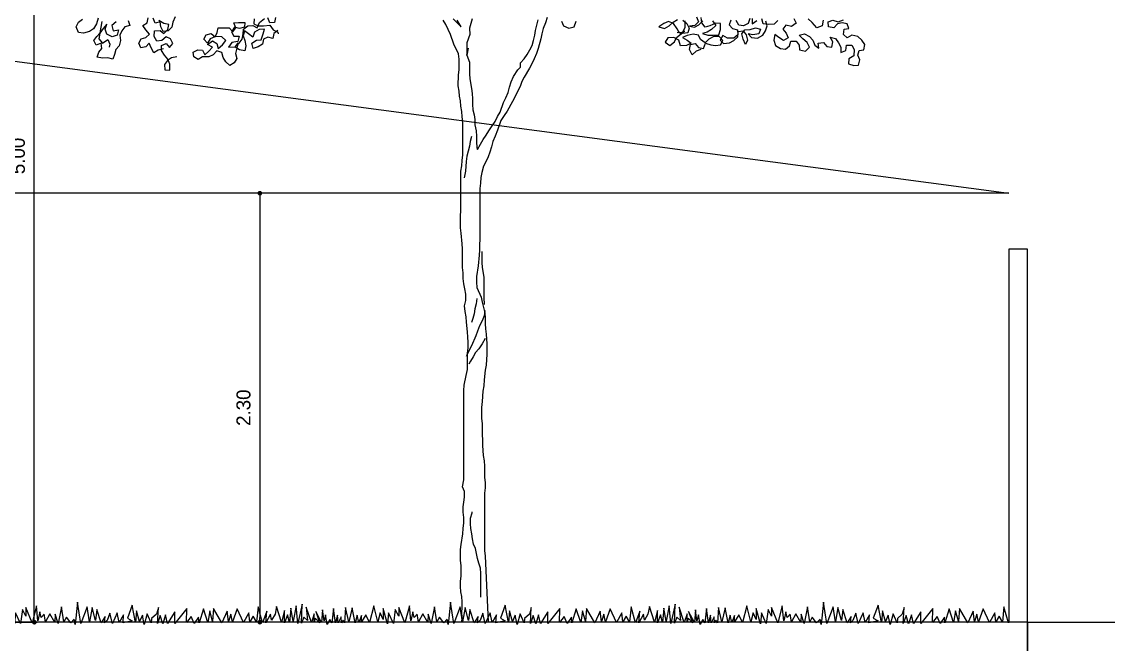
# Model space of a CAD drawing. Header units: millimetres. Extents: x 92.2 to 172.4, y 6.8 to 63.1.
# Drawn here: x 155.12 to 160.94, y 35.64 to 38.97 of the extents above; entities that cross this region are included whole.
import ezdxf

# ---------------------------------------------------------------- set-up
doc = ezdxf.new("R2010")
doc.units = ezdxf.units.MM
for name, color, linetype in [('COTAS', 1, 'Continuous'), ('VEGETAÇÃO', 64, 'Continuous'), ('VERDE', 92, 'Continuous')]:
    doc.layers.add(name, color=color, linetype=linetype)
doc.styles.add('ROMANS', font='C-ACENTO.SHX')
doc.dimstyles.new('Artiun 1-50', dxfattribs={"dimscale": 0.5, "dimtxt": 0.15, "dimasz": 0.05, "dimexe": 0.03, "dimexo": 0.05, "dimgap": 0.1, "dimtad": 1, "dimzin": 4, "dimdsep": 46, "dimtxsty": 'ROMANS', "dimblk": 'DOT', "dimcen": 0.025, "dimclrt": 2, "dimadec": 0, "dimazin": 0, "dimtfac": 1, "dimtix": 1, "dimtmove": 2, "dimatfit": 2, "dimldrblk": 'DOT', "dimfxl": 1, "dimtolj": 1, "dimtzin": 0, "dimarcsym": 0})

# ---------------------------------------------------------------- blocks, each defined once
blk = doc.blocks.new('gramado')
at = {"layer": 'VERDE'}
for points in [[(0, 0), (0.0278, 0.0843), (0.0356, 0.0428), (0.0538, 0.0117), (0.059, 0.0428), (0.0849, -0.0039), (0.0797, 0.0584), (0.1031, -0.0039), (0.1265, 0.0817), (0.1343, 0.0013), (0.1524, 0.0324), (0.1706, 0.0013), (0.1758, 0.0506), (0.2043, -0.0013), (0.2381, 0.0714), (0.264, 0.0013), (0.2718, 0.0428), (0.2848, 0.0039), (0.2926, 0.0584), (0.3211, -0.0039), (0.3653, 0.0739), (0.3705, 0.0053), (0.386, 0.061), (0.3964, -0.0011), (0.4198, 0.0714), (0.4431, -0.0039), (0.4457, 0.0272), (0.4691, -0.0065), (0.4847, 0.0298), (0.5106, -0.0013), (0.508, 0.0739), (0.5729, -0.0065), (0.5729, 0.0558), (0.6119, -0.0065), (0.6223, 0.0402), (0.6378, -0.0091), (0.6508, 0.035), (0.6664, -0.0065), (0.6612, 0.0791), (0.6716, 0.0428), (0.6975, 0.0195), (0.7001, -0.0039), (0.7209, 0.0454), (0.7365, -0.0117), (0.7469, 0.0376), (0.7624, 0.0039), (0.778, 0.061), (0.7832, -0.0013), (0.8014, 0.0921), (0.8273, 0.0221), (0.8014, 0.0065), (0.8507, -0.0039), (0.8481, 0.0402), (0.8715, -0.0013), (0.8818, 0.0506), (0.9078, -0.0065), (0.9208, 0.048), (0.9363, 0.0091), (0.9493, -0.0039), (0.9467, 0.0298), (0.9675, -0.0039), (0.9909, 0.0688), (0.9986, 0.0091), (1.0168, 0.0791), (1.0298, 0.0013), (1.0428, 0.0817), (1.0765, -0.0065), (1.0947, 0.1077), (1.1077, -0.0117), (1.1129, 0.0169), (1.131, -0.0039), (1.1544, 0.0272), (1.1674, 0.0013), (1.1803, 0.0817), (1.1985, -0.0065), (1.2141, 0.0428), (1.2167, -0.0013), (1.2426, 0.0454), (1.266, 0.0013), (1.2738, 0.0428), (1.2894, 0.0247), (1.2972, 0.0558), (1.3075, 0.0065), (1.3153, 0.0869), (1.3387, -0.0039), (1.3724, 0.0791), (1.3724, 0.0324), (1.3906, 0.0688), (1.401, -0.0065), (1.4269, 0.0506), (1.4321, -0.0091), (1.4555, 0.0739), (1.4555, 0.0143), (1.4711, 0.0506), (1.4841, 0.0013), (1.5048, 0.0869), (1.5285, -0.0013), (1.5489, 0.0402), (1.5723, 0.0013), (1.5723, 0.035), (1.5853, -0.0013), (1.5957, 0.0376), (1.6061, -0.0039), (1.6216, 0.0765), (1.6398, 0.0013)], [(1.6398, 0.0013), (1.6581, 0.0793), (1.6624, -0.0035), (1.6709, 0.0114), (1.6793, -0.0035), (1.6815, 0.0283), (1.6963, -0.0035), (1.7006, 0.0368), (1.7112, -0.0035), (1.7218, 0.0729), (1.7303, -0.0035), (1.7409, 0.0135), (1.7558, -0.012), (1.7643, 0.039), (1.7728, 0.0071), (1.7813, 0.0665), (1.7856, -0.0014), (1.8174, 0.0581), (1.7962, -0.0035), (1.8195, 0.022), (1.8259, 0.0008), (1.8259, 0.0453), (1.8408, -0.0014), (1.8684, 0.0814), (1.862, 0.0092), (1.8811, 0.0262), (1.8939, -0.0056), (1.8896, 0.0963), (1.913, -0.0077), (1.9215, 0.0878), (1.9385, 0.005), (1.9512, 0.075), (1.9576, -0.0014), (1.9682, 0.039), (1.9852, -0.0035), (1.9852, 0.0623), (2, 0)]]:
    blk.add_lwpolyline(points, dxfattribs=at)
blk = doc.blocks.new('A$C6B776F95')
for points in [[(1994.9, 2798.7), (2031.9, 2761.6), (2013.4, 2792.5)], [(2035.6, 0), (2037.7, 22.7), (2035.6, 45.3), (2037.7, 68), (2037.7, 94.7), (2035.7, 119.4), (2031.6, 142.1), (2029.6, 166.8), (2029.6, 191.5), (2031.7, 214.2), (2031.7, 263.6), (2029.7, 286.3), (2029.7, 337.7), (2031.8, 360.4), (2040.1, 409.8), (2042.2, 434.5), (2044.2, 461.3), (2044.3, 486), (2042.2, 510.7), (2042.3, 535.4), (2044.3, 558.1), (2048.5, 580.7), (2048.5, 607.5), (2038.2, 628.1), (2044.4, 661), (2044.8, 1075), (2046.9, 1099.7), (2055.2, 1145), (2061.4, 1171.8), (2061.4, 1247.9), (2065.6, 1272.7), (2065.6, 1299.4), (2063.6, 1322.1), (2061.5, 1346.8), (2057.5, 1392.1), (2055.4, 1416.8), (2051.3, 1441.5), (2047.2, 1468.3), (2053.4, 1493), (2053.5, 1521.9), (2049.4, 1546.6), (2045.3, 1569.2), (2041.2, 1593.9), (2041.2, 1620.7), (2039.2, 1645.4), (2039.2, 1731.9), (2037.2, 1754.6), (2033.1, 1804), (2029, 1828.7), (2029.1, 1882.3), (2031.2, 1911.1), (2031.3, 2092.3), (2035.5, 2117), (2037.5, 2141.7), (2039.6, 2168.5), (2039.8, 2320.9), (2037.7, 2343.5), (2035.7, 2368.3), (2031.6, 2393), (2029.6, 2417.7), (2025.5, 2440.4), (2023.4, 2463), (2019.3, 2487.7), (2019.4, 2539.2), (2023.5, 2561.9), (2023.6, 2611.3), (2019.5, 2636), (1998.9, 2681.3), (1982.5, 2726.6), (1961.9, 2772), (1949.6, 2792.6)], [(652.2, 2659.6), (626.8, 2653.3), (607.3, 2641), (594.3, 2663.3), (585.9, 2685.2), (570.7, 2668), (546.3, 2663.4), (537.9, 2685.4), (547.8, 2705.8), (570.4, 2711.4), (587.4, 2727.6), (570.5, 2747.4), (556.5, 2768), (575.9, 2780.3), (580.6, 2803.9)], [(488, 2790), (496.4, 2768.1), (472.7, 2760.8), (459.3, 2742.4), (449.3, 2722), (452.1, 2698.7), (446.4, 2673.3), (431.1, 2656), (424.7, 2633.4), (416.5, 2611.9), (393.9, 2618.3), (368.9, 2616.6), (345.2, 2621.3), (351.6, 2643.8), (366.9, 2661.1), (362.3, 2685.5), (340.4, 2677.1), (329.2, 2698.3), (342.6, 2716.6), (357.9, 2733.9), (363.6, 2759.3), (367.6, 2785.8)], [(348.5, 2802.1), (341.7, 2774.9), (327.9, 2752), (308.4, 2739.7), (281.9, 2731.6), (257.2, 2734.5), (247.4, 2762.1), (257.4, 2782.5), (276.1, 2797.7)], [(3144.6, 2656.8), (3121.9, 2648.6), (3103.4, 2632.1), (3091.1, 2656.9), (3095.2, 2679.5), (3117.9, 2683.6), (3132.3, 2665.1), (3157, 2660.9), (3165.2, 2685.6), (3189.9, 2677.4), (3212.6, 2675.3), (3235.2, 2677.3), (3245.6, 2697.9), (3229.1, 2716.5), (3204.4, 2716.5), (3181.7, 2704.1), (3163.2, 2687.7), (3142.6, 2702.1), (3132.3, 2722.7), (3107.6, 2726.9), (3080.8, 2720.7), (3058.2, 2712.5), (3080.8, 2700.1), (3099.3, 2685.7), (3076.7, 2675.4), (3049.9, 2673.4), (3041.7, 2700.2), (3019, 2712.5), (2990.2, 2710.5), (2977.8, 2689.9), (3000.5, 2675.5), (3021.1, 2691.9), (3031.4, 2712.5), (3068.5, 2741.3), (3045.8, 2731), (3033.5, 2751.6), (3017, 2776.4), (2994.4, 2786.7), (2971.7, 2776.4), (2949.1, 2762), (2975.8, 2753.8), (2996.4, 2766.1), (3015, 2782.6), (3035.6, 2794.9)], [(3060.3, 2792.8), (3078.8, 2776.3), (3089.1, 2755.7), (3082.9, 2733.1), (3060.2, 2731), (3033.5, 2735.2), (3060.2, 2737.2), (3070.6, 2759.9), (3070.6, 2788.7)], [(3124.2, 2807.2), (3132.4, 2784.5), (3115.9, 2768), (3091.2, 2764), (3113.8, 2759.8), (3134.4, 2770.1), (3153, 2788.6)], [(3198.3, 2788.6), (3212.7, 2768), (3194.1, 2749.4), (3173.5, 2737.1), (3150.9, 2730.9), (3175.6, 2722.7), (3200.3, 2722.7), (3227, 2724.7), (3235.3, 2749.4), (3235.3, 2776.2), (3212.7, 2778.3), (3185.9, 2765.9), (3163.2, 2759.8), (3148.8, 2780.4), (3144.7, 2805.1)], [(3371.3, 2800.8), (3363, 2776.1), (3342.4, 2765.8), (3319.8, 2769.9), (3307.4, 2790.5)], [(3282.7, 2792.6), (3274.5, 2770), (3290.9, 2753.5), (3313.6, 2747.3), (3315.6, 2724.6), (3297, 2708.2), (3268.2, 2708.2), (3245.6, 2720.6), (3233.2, 2700), (3249.7, 2683.5), (3276.4, 2687.6), (3297, 2697.9), (3315.6, 2714.3), (3317.7, 2739), (3340.3, 2743.1), (3354.7, 2724.6), (3360.9, 2699.9), (3350.6, 2679.3), (3340.3, 2704), (3334.1, 2728.7), (3348.6, 2747.2), (3373.3, 2749.3), (3398, 2757.5), (3420.6, 2751.3), (3412.4, 2728.6), (3385.6, 2724.6), (3363, 2728.7), (3379.4, 2712.2), (3406.2, 2708.1), (3430.9, 2722.5), (3443.3, 2743), (3451.6, 2765.7), (3445.4, 2788.3)], [(3501, 2790.3), (3484.5, 2773.9), (3455.7, 2771.9), (3433, 2776), (3426.9, 2798.7)], [(3381.6, 2800.8), (3381.5, 2776), (3404.2, 2790.4)], [(3575.1, 2800.6), (3585.4, 2777.9), (3564.8, 2763.5), (3538, 2769.7), (3523.6, 2751.2), (3540.1, 2732.7), (3548.3, 2710), (3527.7, 2697.7), (3505, 2712.1), (3486.5, 2726.5), (3482.4, 2699.8), (3490.6, 2675), (3513.2, 2660.6), (3535.9, 2658.5), (3554.4, 2672.9), (3560.6, 2695.6), (3585.3, 2695.5), (3599.7, 2677), (3601.8, 2654.3), (3628.5, 2648.1), (3647.1, 2666.7), (3636.8, 2689.3), (3616.2, 2705.8), (3599.8, 2722.3), (3624.5, 2728.5), (3647.1, 2716.1), (3663.6, 2699.6), (3671.8, 2676.9), (3690.3, 2662.5), (3688.3, 2685.2), (3713, 2689.2), (3727.4, 2670.7), (3752.1, 2666.6), (3756.3, 2691.3), (3743.9, 2713.9), (3768.6, 2707.7), (3783, 2687.1), (3793.3, 2666.5), (3793.3, 2641.8), (3816, 2652.1), (3820.1, 2676.8), (3844.8, 2676.8), (3855.1, 2656.2), (3853, 2627.3), (3830.3, 2612.9), (3828.3, 2590.3), (3853, 2582), (3875.6, 2584.1), (3881.8, 2608.8), (3871.5, 2629.4), (3877.7, 2652), (3900.4, 2654.1), (3904.5, 2678.8), (3890.1, 2699.4), (3871.6, 2715.9), (3844.8, 2722.1), (3822.2, 2709.7), (3805.7, 2726.2), (3807.8, 2750.9), (3830.5, 2753), (3822.2, 2775.6), (3799.6, 2779.8), (3776.9, 2775.7), (3760.4, 2757.2), (3735.7, 2761.3), (3733.7, 2784), (3756.4, 2792.2), (3781.1, 2783.9), (3805.8, 2794.2)], [(3711.1, 2792.2), (3706.9, 2765.4), (3682.2, 2757.2), (3659.6, 2782), (3641, 2798.5)], [(713.9, 2622.4), (689.6, 2617.9), (670.1, 2605.5), (656.6, 2587.2), (658.3, 2562.1), (681.3, 2560.3), (681.7, 2588.9), (671.5, 2611.9), (656.4, 2630.7), (642.3, 2651.2), (642.4, 2675.2), (664.3, 2683.6), (679.4, 2664.9), (695.7, 2683.9), (684.5, 2705.1), (664, 2715), (644.2, 2698.1), (620.9, 2695.4), (609.6, 2716.6), (610.8, 2742.4), (635.9, 2744.1), (654.2, 2730.6), (672.2, 2748.6), (676.9, 2772.2), (653.2, 2776.9), (630.3, 2790.7)], [(705.6, 2807.8), (695.3, 2782.8), (690.6, 2759.1), (673.6, 2742.9), (650.3, 2740.2), (639.1, 2761.4), (636.3, 2784.7), (613.7, 2779.1), (603.5, 2802.1)], [(432.2, 2785.2), (412.4, 2768.3), (418.6, 2742.9), (443, 2747.4), (437.3, 2722), (413.6, 2714.7), (389.6, 2726.7), (382.3, 2750.4), (388.7, 2773), (372.4, 2754), (356.8, 2732.1), (352.9, 2705.6), (369.8, 2685.8), (394.2, 2702.4), (402.6, 2680.4), (399.7, 2667.7)], [(2497.4, 2788), (2507.7, 2765.3), (2532.4, 2755), (2557.1, 2761.1), (2565.3, 2787.9)], [(2107.6, 2193.2), (2122, 2217.9), (2134.4, 2238.4), (2148.9, 2259), (2161.2, 2279.6), (2175.7, 2302.2), (2190.1, 2322.8), (2200.4, 2345.5), (2212.8, 2366), (2229.3, 2411.3), (2239.6, 2431.9), (2249.9, 2456.6), (2256.1, 2481.3), (2264.4, 2506), (2274.7, 2530.7), (2295.4, 2561.6), (2307.7, 2574), (2307.7, 2594.5), (2324.2, 2613.1), (2338.7, 2633.6), (2351, 2654.2), (2361.4, 2674.8), (2367.6, 2697.5), (2373.8, 2722.2), (2377.9, 2744.8), (2390.3, 2794.2)], [(2083.5, 2798.6), (2071.1, 2755.4), (2073.1, 2726.6), (2058.6, 2687.4), (2058.6, 2629.8), (2064.8, 2662.7), (2058.6, 2629.8), (2070.9, 2596.8), (2070.9, 2543.3), (2072.9, 2520.6), (2081.1, 2475.3), (2083.1, 2452.7), (2085.2, 2427.9), (2085.1, 2401.2), (2087.2, 2376.5), (2093.3, 2353.8), (2095.4, 2331.1), (2095.4, 2306.4), (2101.5, 2279.7), (2103.5, 2254.9), (2103.5, 2228.2), (2105.6, 2201.4), (2107.6, 2193.2)], [(1181.8, 2744.9), (1163.2, 2730.5), (1159.1, 2707.9), (1136.5, 2714.1), (1115.9, 2703.8), (1111.7, 2681.1), (1091.1, 2668.8), (1068.4, 2660.6), (1062.3, 2685.3), (1082.9, 2699.7), (1105.6, 2701.7), (1113.8, 2728.5), (1120, 2751.1), (1095.3, 2749.1), (1074.7, 2736.8), (1066.4, 2714.1), (1045.9, 2728.6), (1027.3, 2743), (1021.1, 2720.3), (1029.4, 2697.7), (1033.5, 2673), (1029.3, 2650.3), (1004.6, 2654.5), (984, 2666.8), (998.5, 2687.4), (986.1, 2638), (992.2, 2615.3), (979.8, 2594.8), (959.2, 2582.4), (940.7, 2598.9), (928.4, 2619.5), (922.2, 2642.2), (899.6, 2650.4), (883.1, 2631.9), (862.5, 2621.6), (833.6, 2621.7), (813, 2609.3), (792.5, 2621.7), (790.4, 2644.4), (811, 2654.6), (833.7, 2652.6), (844, 2632), (862.5, 2648.4), (879, 2666.9), (856.4, 2679.3), (879, 2695.8), (899.6, 2683.4), (905.8, 2660.7), (926.4, 2677.2), (940.8, 2697.8), (922.3, 2714.3), (893.5, 2716.3), (868.7, 2706.1), (856.4, 2685.5), (839.9, 2704), (850.2, 2724.6), (872.9, 2730.8), (891.4, 2714.3), (901.7, 2734.9), (905.8, 2757.5), (957.3, 2757.5), (973.8, 2738.9), (988.2, 2757.4), (977.9, 2780.1), (1000.6, 2782.1), (1029.4, 2782.1), (1027.4, 2759.5), (1004.7, 2753.3), (982, 2759.5), (967.6, 2738.9), (977.9, 2718.3), (1002.6, 2718.3), (996.4, 2693.6), (969.6, 2689.5), (953.1, 2666.9), (984, 2668.9), (1002.6, 2685.3), (1017, 2703.9), (1021.1, 2728.6), (1023.2, 2751.2), (1043.8, 2765.6), (1066.5, 2767.7), (1087.1, 2757.3), (1097.4, 2782.1), (1120.1, 2800.6)], [(1171.5, 2804.6), (1167.4, 2782), (1144.8, 2779.9), (1136.5, 2802.6)], [(1072.7, 2798.6), (1070.6, 2775.9), (1091.2, 2765.6), (1115.9, 2765.6), (1144.7, 2769.7), (1161.2, 2747), (1181.8, 2736.7), (1183.8, 2728.4)], [(2431.5, 2804.5), (2423.2, 2779.8), (2412.9, 2753), (2406.7, 2728.3), (2402.6, 2705.7), (2390.2, 2660.4), (2381.9, 2637.7), (2371.6, 2613), (2361.3, 2592.4), (2348.9, 2569.8), (2324.2, 2528.6), (2313.8, 2508), (2305.6, 2485.4), (2270.5, 2415.4), (2245.8, 2370.1), (2231.3, 2349.6), (2216.9, 2326.9), (2200.4, 2281.6), (2190, 2254.9), (2179.7, 2230.2), (2173.5, 2205.4), (2165.3, 2180.7), (2157, 2158.1), (2146.7, 2135.5), (2136.4, 2114.9), (2128.1, 2086), (2124, 2063.4), (2121.9, 2036.6), (2119.8, 2011.9), (2119.6, 1775.1), (2117.5, 1752.4), (2117.5, 1725.7), (2115.4, 1703), (2111.2, 1653.6), (2103, 1604.2), (2102.9, 1577.4), (2105, 1552.7), (2125.5, 1507.4), (2129.6, 1484.7), (2141.9, 1435.3), (2144, 1410.6), (2143.9, 1383.8), (2146, 1361.1), (2148, 1336.4), (2152.1, 1291.1), (2152, 1241.7), (2150, 1219), (2147.9, 1192.3), (2143.7, 1169.6), (2139.6, 1124.3), (2137.5, 1097.5), (2133.4, 1072.8), (2129.2, 1023.4), (2127.1, 996.6), (2127.1, 945.2), (2129.1, 922.5), (2129.1, 869), (2131.1, 846.3), (2131.1, 819.5), (2135.1, 774.2), (2139.2, 749.5), (2141.3, 724.8), (2141.2, 671.3), (2143.3, 648.6), (2143.2, 623.9), (2141.2, 599.2), (2140.9, 331.5), (2143, 308.8), (2157.2, 0.9)], [(2080.9, 2252.9), (2074.7, 2230.3), (2070.6, 2207.6), (2058.2, 2162.3), (2056.1, 2137.6), (2051.9, 2092.3), (2047.8, 2069.6), (2045.7, 2061.4)], [(2127.8, 1719.5), (2127.7, 1668), (2129.8, 1645.3), (2138, 1600), (2137.9, 1501.2), (2139.9, 1478.5), (2139.9, 1474.4)], [(2104.9, 1501.2), (2102.8, 1476.5), (2096.6, 1453.9), (2092.5, 1431.2), (2086.3, 1408.6), (2080.1, 1390)], [(2141.9, 1445.6), (2139.9, 1420.9), (2129.5, 1398.2), (2117.2, 1375.6), (2108.9, 1350.9), (2100.6, 1328.2), (2080, 1282.9), (2069.7, 1262.4), (2059.4, 1239.7), (2055.2, 1233.5)], [(2143.9, 1315.8), (2129.4, 1291.1), (2115, 1268.5), (2098.5, 1252), (2088.2, 1231.4), (2075.8, 1210.9), (2067.6, 1196.5)], [(2124.2, 117.3), (2124.3, 226.4), (2122.3, 251.2), (2114.1, 273.8), (2107.9, 296.5), (2099.7, 341.8), (2089.5, 362.4), (2085.4, 387.1), (2081.3, 409.8), (2077.2, 434.5), (2075.1, 457.1), (2075.2, 483.9), (2083.4, 508.6), (2083.4, 512.7)]]:
    blk.add_lwpolyline(points)
blk = doc.blocks.new('_DOT')
at = {"color": 0, "linetype": 'ByBlock'}
blk.add_line((-0.5, 0), (-1, 0), dxfattribs=at)
at = {"color": 0, "linetype": 'ByBlock', "const_width": 0.5}
blk.add_lwpolyline([(-0.25, 0, 1), (0.25, 0, 1)], format="xyb", close=True, dxfattribs=at)
blk = doc.blocks.new('*D132')
at = {"layer": 'COTAS', "color": 0, "lineweight": -2, "transparency": 16777216}
for p, q in [((154.5348, 40.755), (155.1983, 40.755)), ((155.1833, 35.78), (155.1833, 40.73)), ((154.5348, 35.755), (155.1983, 35.755))]:
    blk.add_line(p, q, dxfattribs=at)
at = {"layer": 'Defpoints', "color": 0, "transparency": 16777216}
for p in [(154.5098, 40.755), (155.1833, 40.755), (154.5098, 35.755)]:
    blk.add_point(p, dxfattribs=at)
at = {"layer": 'COTAS', "color": 0, "lineweight": -2, "transparency": 16777216, "xscale": 0.025, "yscale": 0.025, "zscale": 0.025}
for p, rotation in [((155.1833, 40.755), 90), ((155.1833, 35.755), 270)]:
    blk.add_blockref('_DOT', p, dxfattribs=dict(at, rotation=rotation))
at = {"layer": 'COTAS', "color": 7, "transparency": 16777216, "insert": (155.0958, 38.255), "char_height": 0.075, "attachment_point": 5, "rotation": 90, "style": 'ROMANS'}
blk.add_mtext('\\A1;5.00', dxfattribs=at)
blk = doc.blocks.new('*D135')
at = {"layer": 'COTAS', "color": 0, "lineweight": -2, "transparency": 16777216}
for p, q in [((156.4754, 38.055), (156.378, 38.055)), ((156.393, 38.03), (156.393, 35.78)), ((156.4754, 35.755), (156.378, 35.755))]:
    blk.add_line(p, q, dxfattribs=at)
at = {"layer": 'Defpoints', "color": 0, "transparency": 16777216}
for p in [(156.5004, 38.055), (156.393, 35.755), (156.5004, 35.755)]:
    blk.add_point(p, dxfattribs=at)
at = {"layer": 'COTAS', "color": 0, "lineweight": -2, "transparency": 16777216, "xscale": 0.025, "yscale": 0.025, "zscale": 0.025}
for p, rotation in [((156.393, 38.055), 90), ((156.393, 35.755), 270)]:
    blk.add_blockref('_DOT', p, dxfattribs=dict(at, rotation=rotation))
at = {"layer": 'COTAS', "color": 7, "transparency": 16777216, "insert": (156.3055, 36.905), "char_height": 0.075, "attachment_point": 5, "rotation": 90, "style": 'ROMANS'}
blk.add_mtext('\\A1;2.30', dxfattribs=at)

msp = doc.modelspace()

# ---------------------------------------------------------------- linework, layer by layer
for p, q in [((160.5098, 37.755), (160.4098, 37.755)), ((160.4098, 37.755), (160.4098, 35.755)), ((160.5098, 35.755), (160.5098, 37.755)), ((160.5098, 35.755), (154.5098, 35.755)), ((160.5098, 31.7208), (160.5098, 35.755)), ((160.5098, 35.755), (166.7691, 35.755)), ((160.5098, 35.755), (160.5098, 34.255))]:
    msp.add_line(p, q)
at = {"color": 30}
msp.add_lwpolyline([(154.5098, 38.8378), (160.4098, 38.055), (154.5098, 38.055)], close=True, dxfattribs=at)
at = {"layer": 'VERDE'}
for points in [[(158.87, 35.7563), (158.8517, 35.8343), (158.8474, 35.7515), (158.8389, 35.7664), (158.8304, 35.7515), (158.8283, 35.7833), (158.8134, 35.7515), (158.8092, 35.7918), (158.7986, 35.7515), (158.788, 35.8279), (158.7795, 35.7515), (158.7688, 35.7685), (158.754, 35.743), (158.7455, 35.794), (158.737, 35.7621), (158.7285, 35.8215), (158.7242, 35.7536), (158.6924, 35.8131), (158.7136, 35.7515), (158.6902, 35.777), (158.6839, 35.7558), (158.6839, 35.8003), (158.669, 35.7536), (158.6414, 35.8364), (158.6478, 35.7642), (158.6286, 35.7812), (158.6159, 35.7494), (158.6201, 35.8513), (158.5968, 35.7473), (158.5883, 35.8428), (158.5713, 35.76), (158.5585, 35.83), (158.5522, 35.7536), (158.5416, 35.794), (158.5246, 35.7515), (158.5246, 35.8173), (158.5098, 35.755)], [(160.4098, 35.7594), (160.4067, 35.7511), (160.3833, 35.8367), (160.3755, 35.7563), (160.3574, 35.7874), (160.3392, 35.7563), (160.334, 35.8056), (160.3055, 35.7537), (160.2717, 35.8264), (160.2458, 35.7563), (160.238, 35.7978), (160.225, 35.7589), (160.2172, 35.8134), (160.1886, 35.7511), (160.1445, 35.8289), (160.1393, 35.7603), (160.1237, 35.816), (160.1134, 35.7539), (160.09, 35.8264), (160.0666, 35.7511), (160.064, 35.7822), (160.0407, 35.7485), (160.0251, 35.7848), (159.9992, 35.7537), (160.0017, 35.8289), (159.9369, 35.7485), (159.9369, 35.8108), (159.8979, 35.7485), (159.8875, 35.7952), (159.872, 35.7459), (159.859, 35.79), (159.8434, 35.7485), (159.8486, 35.8341), (159.8382, 35.7978), (159.8123, 35.7745), (159.8097, 35.7511), (159.7889, 35.8004), (159.7733, 35.7433), (159.7629, 35.7926), (159.7474, 35.7589), (159.7318, 35.816), (159.7266, 35.7537), (159.7084, 35.8471), (159.6825, 35.7771), (159.7084, 35.7615), (159.6591, 35.7511), (159.6617, 35.7952), (159.6383, 35.7537), (159.628, 35.8056), (159.602, 35.7485), (159.589, 35.803), (159.5734, 35.7641), (159.5605, 35.7511), (159.5631, 35.7848), (159.5423, 35.7511), (159.5189, 35.8238), (159.5111, 35.7641), (159.493, 35.8341), (159.48, 35.7563), (159.467, 35.8367), (159.4333, 35.7485), (159.4151, 35.8627), (159.4021, 35.7433), (159.3969, 35.7719), (159.3788, 35.7511), (159.3554, 35.7822), (159.3424, 35.7563), (159.3294, 35.8367), (159.3113, 35.7485), (159.2957, 35.7978), (159.2931, 35.7537), (159.2671, 35.8004), (159.2438, 35.7563), (159.236, 35.7978), (159.2204, 35.7797), (159.2126, 35.8108), (159.2022, 35.7615), (159.1945, 35.8419), (159.1711, 35.7511), (159.1374, 35.8341), (159.1374, 35.7874), (159.1192, 35.8238), (159.1088, 35.7485), (159.0828, 35.8056), (159.0777, 35.7459), (159.0543, 35.8289), (159.0543, 35.7693), (159.0387, 35.8056), (159.0257, 35.7563), (159.005, 35.8419), (158.9813, 35.7537), (158.9608, 35.7952), (158.9375, 35.7563), (158.9375, 35.79), (158.9245, 35.7537), (158.9141, 35.7926), (158.9037, 35.7511), (158.8882, 35.8315), (158.87, 35.7563)]]:
    msp.add_lwpolyline(points, dxfattribs=at)

# ---------------------------------------------------------------- block references
at = {"layer": 'VEGETAÇÃO', "xscale": 0.001156395325779158, "yscale": 0.001156395325779158, "zscale": 0.001156395325779158}
msp.add_blockref('A$C6B776F95', (155.1221, 35.754), dxfattribs=at)
at = {"layer": 'VEGETAÇÃO', "xscale": -1}
for p in [(156.5098, 35.755), (158.5098, 35.755)]:
    msp.add_blockref('gramado', p, dxfattribs=at)

# ---------------------------------------------------------------- dimensions: what is measured, and where the dimension line sits
at = {"layer": 'COTAS'}
for base, p1, p2, picture, middle in [((155.1833, 40.755), (154.5098, 35.755), (154.5098, 40.755), '*D132', (155.0958, 38.255)), ((156.393, 35.755), (156.5004, 38.055), (156.5004, 35.755), '*D135', (156.3055, 36.905))]:
    dim = msp.add_linear_dim(base=base, p1=p1, p2=p2, angle=90, dimstyle='Artiun 1-50', override={"dimclrt": 7}, dxfattribs=at)
    dim.commit()
    dim.dimension.update_dxf_attribs({"geometry": picture, "text_midpoint": middle})

doc.saveas('drawing.dxf')
